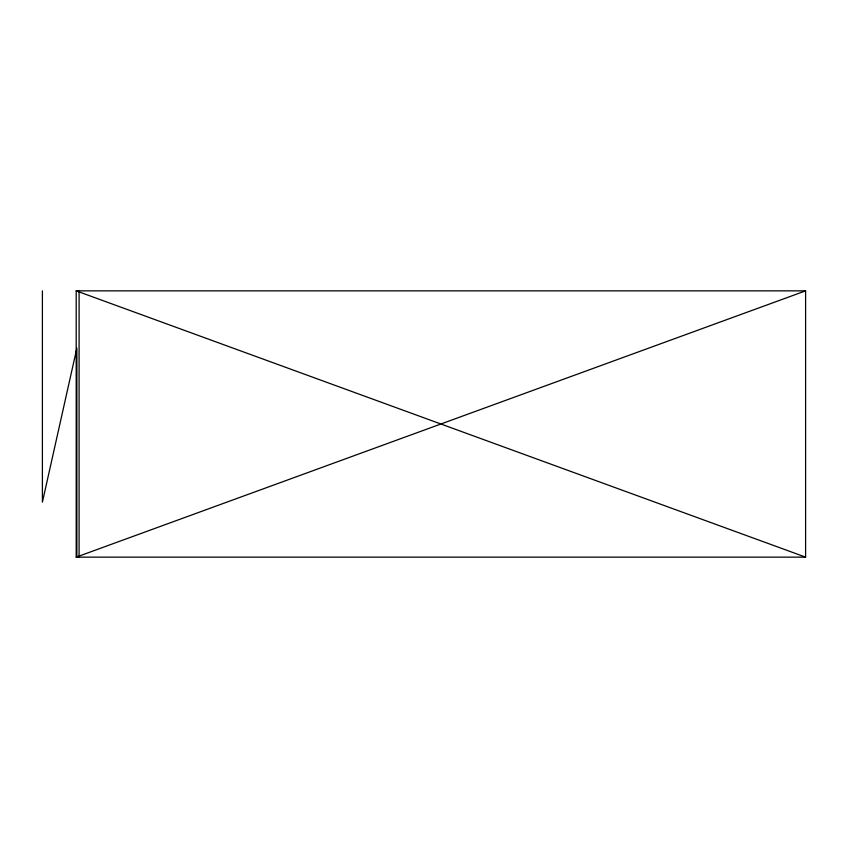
<?xml version="1.0" encoding="UTF-8"?>
<svg xmlns="http://www.w3.org/2000/svg" width="848" height="848" viewBox="0 0 848 848"><rect width="100%" height="100%" fill="white"/><g stroke="black" fill="none" stroke-linecap="round" stroke-linejoin="round"><path stroke-width="1.27" d="M76.193 557.147L805.6 290.853L805.6 557.147L76.193 557.147L76.193 290.853L805.6 290.853M76.193 290.853L805.6 557.147M79.087 290.853L79.087 557.147M76.871 557.147L76.871 348.146L42.4 502.154L42.4 290.853"/></g></svg>
